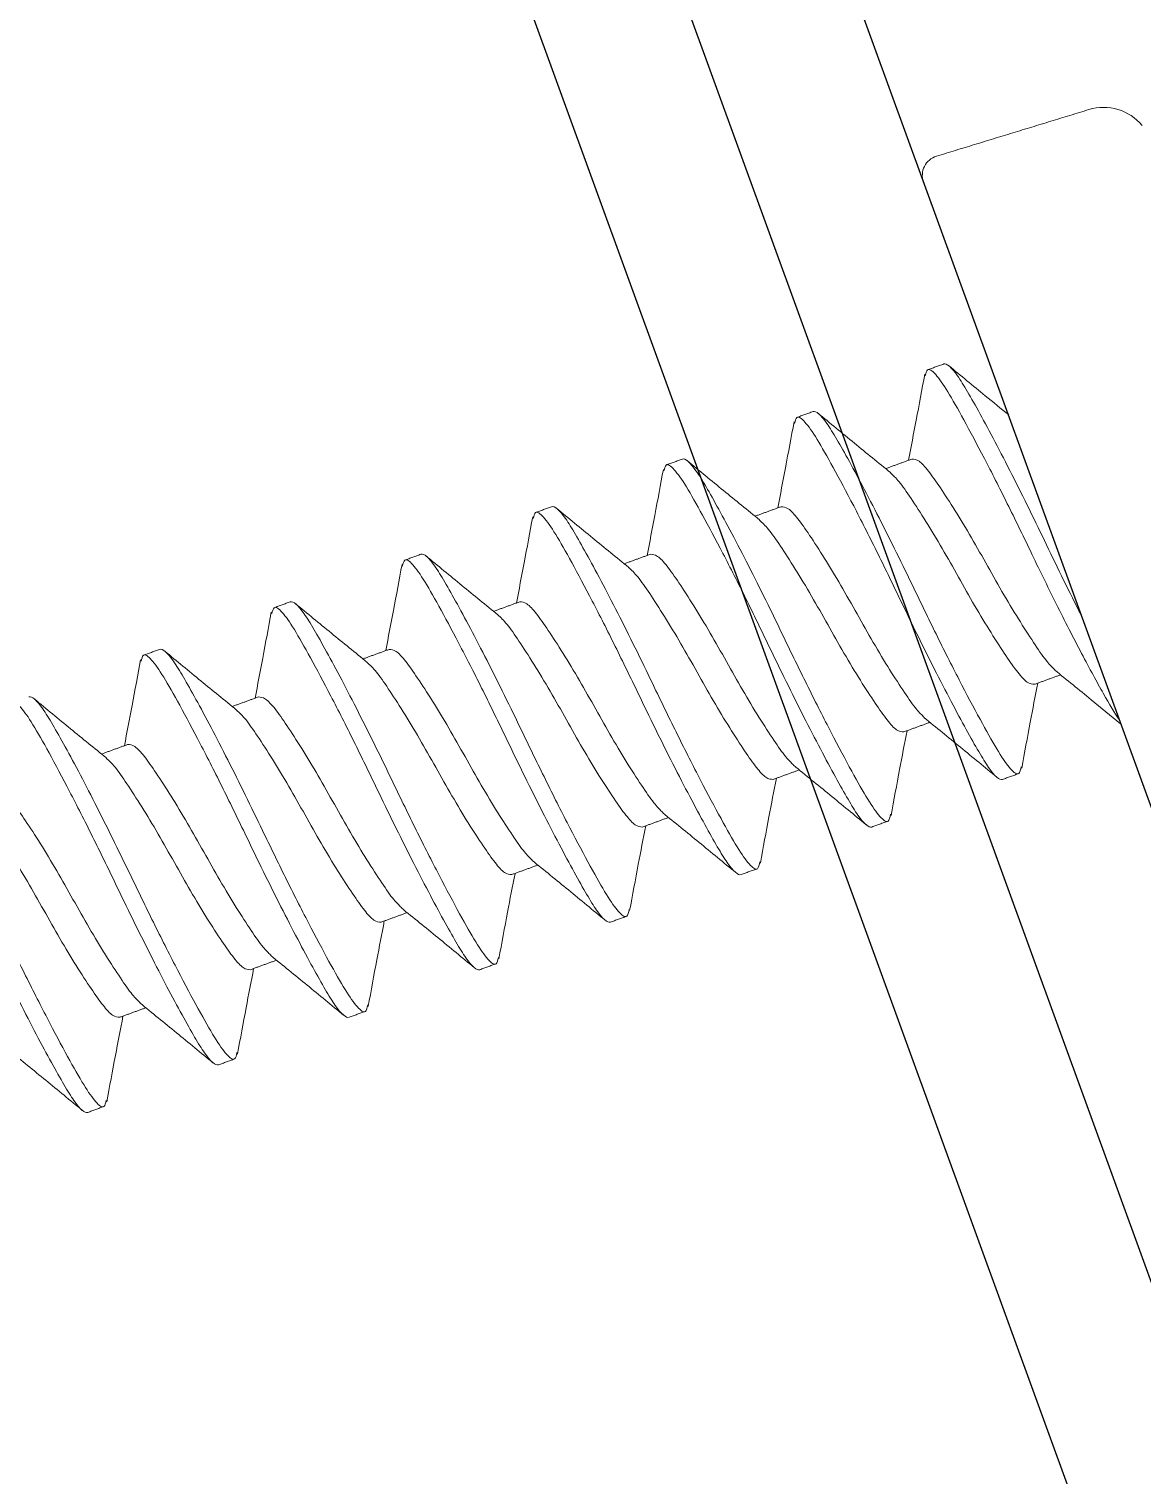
# Model space of a CAD drawing. Header units: inches. Extents: x -154 to 13, y 2 to 55.
# Drawn here: x -140.777 to -140.332, y 32.717 to 33.295 of the extents above; entities that cross this region are included whole.
import ezdxf

# ---------------------------------------------------------------- set-up
doc = ezdxf.new("R2010")
doc.units = ezdxf.units.IN
doc.header["$LTSCALE"] = 2
doc.header["$MEASUREMENT"] = 0
doc.layers.get('0').update_dxf_attribs({"linetype": 'CONTINUOUS'})
doc.layers.add('pattern', color=9, linetype='CONTINUOUS')
doc.layers.add('VELUX_Skylight', color=7, linetype='CONTINUOUS')

# ---------------------------------------------------------------- blocks, each defined once
blk = doc.blocks.new('A$C4C6D32D1')
at = {"color": 7, "lineweight": 0}
blk.add_line((0, -0.153), (0, 0.153), dxfattribs=at)
for centre, radius, start, end in [((0.008, 0.153), 0.008, 87, 180), ((0.07099, 0.13768), 0.02, 19.78287, 87)]:
    blk.add_arc(centre, radius, start, end, dxfattribs=at)
for points, degree in [([(0.07204, 0.15766), (0.00842, 0.16099)], 1), ([(-0.35062, 0.082), (-0.35752, 0.082)], 1), ([(-0.29506, 0.082), (-0.30196, 0.082)], 1), ([(-0.2395, 0.082), (-0.2464, 0.082)], 1), ([(-0.18394, 0.082), (-0.19084, 0.082)], 1), ([(-0.12838, 0.082), (-0.13528, 0.082)], 1), ([(-0.07282, 0.082), (-0.07972, 0.082)], 1), ([(-0.01726, 0.082), (-0.02416, 0.082)], 1), ([(-0.37562, 0.05065), (-0.3867, 0.05065)], 1), ([(-0.32006, 0.05065), (-0.33114, 0.05065)], 1), ([(-0.2645, 0.05065), (-0.27558, 0.05065)], 1), ([(-0.20894, 0.05065), (-0.22002, 0.05065)], 1), ([(-0.15338, 0.05065), (-0.16446, 0.05065)], 1), ([(-0.09782, 0.05065), (-0.1089, 0.05065)], 1), ([(-0.04226, 0.05065), (-0.05334, 0.05065)], 1), ([(-0.00337, 0), (-0.00237, -0.01018), (-0.00122, -0.0209), (0, -0.03096)], 3), ([(-0.41586, -0.05065), (-0.40478, -0.05065)], 1), ([(-0.3603, -0.05065), (-0.34922, -0.05065)], 1), ([(-0.30474, -0.05065), (-0.29366, -0.05065)], 1), ([(-0.24918, -0.05065), (-0.2381, -0.05065)], 1), ([(-0.19362, -0.05065), (-0.18254, -0.05065)], 1), ([(-0.13806, -0.05065), (-0.12698, -0.05065)], 1), ([(-0.0825, -0.05065), (-0.07142, -0.05065)], 1), ([(-0.02694, -0.05065), (-0.01586, -0.05065)], 1), ([(-0.44086, -0.082), (-0.43396, -0.082)], 1), ([(-0.3853, -0.082), (-0.3784, -0.082)], 1), ([(-0.32974, -0.082), (-0.32284, -0.082)], 1), ([(-0.27418, -0.082), (-0.26728, -0.082)], 1), ([(-0.21862, -0.082), (-0.21172, -0.082)], 1), ([(-0.16306, -0.082), (-0.15616, -0.082)], 1), ([(-0.1075, -0.082), (-0.1006, -0.082)], 1), ([(-0.05194, -0.082), (-0.04504, -0.082)], 1)]:
    blk.add_open_spline(points, degree=degree, dxfattribs=at)
for points, knots in [([(-0.41471, 0.08007), (-0.41417, 0.08094), (-0.41282, 0.0831), (-0.41063, 0.07995), (-0.40845, 0.07184), (-0.40627, 0.05873), (-0.40382, 0.04149), (-0.40137, 0.02135), (-0.39991, 0.00703), (-0.39919, 0)], [0, 0, 0, 0, 0.10167, 0.254048, 0.401114, 0.548179, 0.700557, 0.852935, 1, 1, 1, 1]), ([(-0.40618, 0.082), (-0.40494, 0.082), (-0.4037, 0.07971), (-0.40205, 0.07359), (-0.40156, 0.07117), (-0.40051, 0.06541), (-0.39995, 0.06205), (-0.39818, 0.05065), (-0.39691, 0.04128), (-0.39446, 0.02105), (-0.39329, 0.01025), (-0.39229, 0)], [0, 0, 0, 0, 0.25, 0.25, 0.375, 0.375, 0.5, 0.5, 0.75, 0.75, 1, 1, 1, 1]), ([(-0.35914, 0.08007), (-0.3586, 0.08094), (-0.35726, 0.0831), (-0.35507, 0.07995), (-0.35289, 0.07184), (-0.35071, 0.05873), (-0.34826, 0.04149), (-0.34581, 0.02135), (-0.34435, 0.00703), (-0.34363, 0)], [0, 0, 0, 0, 0.101513, 0.253918, 0.401009, 0.5481, 0.700504, 0.852909, 1, 1, 1, 1]), ([(-0.35062, 0.082), (-0.34938, 0.082), (-0.34814, 0.07971), (-0.34649, 0.07359), (-0.346, 0.07117), (-0.34495, 0.06541), (-0.34439, 0.06205), (-0.34262, 0.05065), (-0.34135, 0.04128), (-0.3389, 0.02105), (-0.33773, 0.01025), (-0.33673, 0)], [0, 0, 0, 0, 0.25, 0.25, 0.375, 0.375, 0.5, 0.5, 0.75, 0.75, 1, 1, 1, 1]), ([(-0.30358, 0.08008), (-0.30304, 0.08094), (-0.30169, 0.0831), (-0.29951, 0.07995), (-0.29733, 0.07184), (-0.29515, 0.05873), (-0.2927, 0.04149), (-0.29025, 0.02135), (-0.28879, 0.00703), (-0.28807, 0)], [0, 0, 0, 0, 0.101363, 0.253793, 0.400909, 0.548024, 0.700454, 0.852885, 1, 1, 1, 1]), ([(-0.29506, 0.082), (-0.29382, 0.082), (-0.29258, 0.07971), (-0.29093, 0.07359), (-0.29044, 0.07117), (-0.28939, 0.06541), (-0.28883, 0.06205), (-0.28706, 0.05065), (-0.28579, 0.04128), (-0.28334, 0.02105), (-0.28217, 0.01025), (-0.28117, 0)], [0, 0, 0, 0, 0.25, 0.25, 0.375, 0.375, 0.5, 0.5, 0.75, 0.75, 1, 1, 1, 1]), ([(-0.24802, 0.08008), (-0.24748, 0.08094), (-0.24613, 0.0831), (-0.24395, 0.07995), (-0.24177, 0.07184), (-0.23959, 0.05873), (-0.23714, 0.04149), (-0.23469, 0.02135), (-0.23323, 0.00703), (-0.23251, 0)], [0, 0, 0, 0, 0.1012186, 0.2536734, 0.4008123, 0.5479515, 0.7004062, 0.852861, 1, 1, 1, 1]), ([(-0.2395, 0.082), (-0.23826, 0.082), (-0.23702, 0.07971), (-0.23537, 0.07359), (-0.23488, 0.07117), (-0.23383, 0.06541), (-0.23327, 0.06205), (-0.2315, 0.05065), (-0.23023, 0.04128), (-0.22778, 0.02105), (-0.22661, 0.01025), (-0.22561, 0)], [0, 0, 0, 0, 0.25, 0.25, 0.375, 0.375, 0.5, 0.5, 0.75, 0.75, 1, 1, 1, 1]), ([(-0.19246, 0.08008), (-0.19192, 0.08094), (-0.19057, 0.0831), (-0.18839, 0.07995), (-0.18621, 0.07184), (-0.18403, 0.05873), (-0.18158, 0.04149), (-0.17913, 0.02135), (-0.17767, 0.00703), (-0.17695, 0)], [0, 0, 0, 0, 0.101081, 0.253559, 0.400721, 0.547882, 0.70036, 0.852838, 1, 1, 1, 1]), ([(-0.18394, 0.082), (-0.1827, 0.082), (-0.18146, 0.07971), (-0.17981, 0.07359), (-0.17932, 0.07117), (-0.17827, 0.06541), (-0.17771, 0.06205), (-0.17594, 0.05065), (-0.17467, 0.04128), (-0.17222, 0.02105), (-0.17105, 0.01025), (-0.17005, 0)], [0, 0, 0, 0, 0.25, 0.25, 0.375, 0.375, 0.5, 0.5, 0.75, 0.75, 1, 1, 1, 1]), ([(-0.13689, 0.08009), (-0.13636, 0.08094), (-0.13501, 0.0831), (-0.13283, 0.07995), (-0.13065, 0.07184), (-0.12847, 0.05873), (-0.12602, 0.04149), (-0.12357, 0.02135), (-0.12211, 0.00703), (-0.12139, 0)], [0, 0, 0, 0, 0.1009494, 0.2534498, 0.4006329, 0.547816, 0.7003164, 0.8528169, 1, 1, 1, 1]), ([(-0.12838, 0.082), (-0.12714, 0.082), (-0.1259, 0.07971), (-0.12425, 0.07359), (-0.12376, 0.07117), (-0.12271, 0.06541), (-0.12215, 0.06205), (-0.12038, 0.05065), (-0.11911, 0.04128), (-0.11666, 0.02105), (-0.11549, 0.01025), (-0.11449, 0)], [0, 0, 0, 0, 0.25, 0.25, 0.375, 0.375, 0.5, 0.5, 0.75, 0.75, 1, 1, 1, 1]), ([(-0.08133, 0.08009), (-0.0808, 0.08094), (-0.07945, 0.0831), (-0.07727, 0.07995), (-0.07509, 0.07184), (-0.07291, 0.05873), (-0.07046, 0.04149), (-0.06801, 0.02135), (-0.06655, 0.00703), (-0.06583, 0)], [0, 0, 0, 0, 0.100825, 0.253346, 0.40055, 0.547753, 0.700275, 0.852797, 1, 1, 1, 1]), ([(-0.07282, 0.082), (-0.07158, 0.082), (-0.07034, 0.07971), (-0.06869, 0.07359), (-0.0682, 0.07117), (-0.06715, 0.06541), (-0.06659, 0.06205), (-0.06482, 0.05065), (-0.06355, 0.04128), (-0.0611, 0.02105), (-0.05993, 0.01025), (-0.05893, 0)], [0, 0, 0, 0, 0.25, 0.25, 0.375, 0.375, 0.5, 0.5, 0.75, 0.75, 1, 1, 1, 1]), ([(-0.02577, 0.08009), (-0.02523, 0.08095), (-0.02389, 0.08309), (-0.02171, 0.07995), (-0.01953, 0.07184), (-0.01735, 0.05873), (-0.0149, 0.04149), (-0.01245, 0.02135), (-0.01099, 0.00703), (-0.01027, 0)], [0, 0, 0, 0, 0.100706, 0.253248, 0.400471, 0.547694, 0.700235, 0.852777, 1, 1, 1, 1]), ([(-0.01726, 0.082), (-0.01602, 0.082), (-0.01478, 0.07971), (-0.01313, 0.07359), (-0.01264, 0.07117), (-0.01159, 0.06541), (-0.01103, 0.06205), (-0.00926, 0.05065), (-0.00799, 0.04128), (-0.00554, 0.02105), (-0.00437, 0.01025), (-0.00337, 0)], [0, 0, 0, 0, 0.25, 0.25, 0.375, 0.375, 0.5, 0.5, 0.75, 0.75, 1, 1, 1, 1]), ([(-0.38544, 0.04855), (-0.3886, 0.05382), (-0.39495, 0.0644), (-0.40123, 0.07508), (-0.40438, 0.08044)], [0, 0, 0, 0, 0.498264, 1, 1, 1, 1]), ([(-0.35914, 0.08073), (-0.3623, 0.07537), (-0.36822, 0.06531), (-0.37421, 0.05531), (-0.377, 0.05065)], [0, 0, 0, 0, 0.533693, 1, 1, 1, 1]), ([(-0.32998, 0.04871), (-0.33314, 0.05398), (-0.33947, 0.06456), (-0.34576, 0.07523), (-0.34891, 0.08058)], [0, 0, 0, 0, 0.4983222, 1, 1, 1, 1]), ([(-0.30358, 0.08074), (-0.30674, 0.07537), (-0.31266, 0.06531), (-0.31865, 0.05531), (-0.32144, 0.05065)], [0, 0, 0, 0, 0.5337215, 1, 1, 1, 1]), ([(-0.27445, 0.04875), (-0.27761, 0.05403), (-0.28396, 0.06464), (-0.29026, 0.07533), (-0.29341, 0.08069)], [0, 0, 0, 0, 0.498179, 1, 1, 1, 1]), ([(-0.24802, 0.08074), (-0.25118, 0.07537), (-0.2571, 0.06531), (-0.26309, 0.05531), (-0.26588, 0.05065)], [0, 0, 0, 0, 0.533756, 1, 1, 1, 1]), ([(-0.21888, 0.04874), (-0.22205, 0.05403), (-0.22842, 0.06468), (-0.23473, 0.07538), (-0.23789, 0.08075)], [0, 0, 0, 0, 0.4979786, 1, 1, 1, 1]), ([(-0.19245, 0.08075), (-0.19562, 0.07538), (-0.20154, 0.06531), (-0.20753, 0.05531), (-0.21032, 0.05065)], [0, 0, 0, 0, 0.533794, 1, 1, 1, 1]), ([(-0.16328, 0.04868), (-0.16647, 0.054), (-0.17286, 0.06467), (-0.17918, 0.07539), (-0.18235, 0.08078)], [0, 0, 0, 0, 0.497758, 1, 1, 1, 1]), ([(-0.13689, 0.08075), (-0.14005, 0.07538), (-0.14598, 0.06532), (-0.15197, 0.05531), (-0.15476, 0.05065)], [0, 0, 0, 0, 0.533833, 1, 1, 1, 1]), ([(-0.10767, 0.0486), (-0.11086, 0.05392), (-0.11727, 0.06463), (-0.1236, 0.07537), (-0.12678, 0.08077)], [0, 0, 0, 0, 0.497533, 1, 1, 1, 1]), ([(-0.08133, 0.08075), (-0.08449, 0.07538), (-0.09042, 0.06532), (-0.09641, 0.05531), (-0.0992, 0.05065)], [0, 0, 0, 0, 0.533877, 1, 1, 1, 1]), ([(-0.05204, 0.04849), (-0.05524, 0.05382), (-0.06167, 0.06455), (-0.06801, 0.07532), (-0.07119, 0.08073)], [0, 0, 0, 0, 0.497331, 1, 1, 1, 1]), ([(-0.02577, 0.08076), (-0.02893, 0.07538), (-0.03486, 0.06532), (-0.04085, 0.05531), (-0.04364, 0.05065)], [0, 0, 0, 0, 0.533924, 1, 1, 1, 1]), ([(0.00024, 0.05396), (-0.00184, 0.05745), (-0.00716, 0.06632), (-0.0124, 0.07524), (-0.01559, 0.08065)], [0, 0, 0, 0, 0.3927125, 1, 1, 1, 1]), ([(-0.44096, 0.04831), (-0.44031, 0.04701), (-0.43892, 0.04424), (-0.43683, 0.03622), (-0.43438, 0.02564), (-0.43193, 0.01319), (-0.42975, 0), (-0.42757, -0.0132), (-0.42512, -0.02562), (-0.42267, -0.03628), (-0.42049, -0.04431), (-0.41831, -0.04962), (-0.41669, -0.0503), (-0.41586, -0.05065)], [0, 0, 0, 0, 0.080348, 0.170622, 0.264279, 0.357935, 0.448209, 0.538483, 0.632139, 0.725796, 0.81607, 0.906344, 1, 1, 1, 1]), ([(-0.40622, -0.048), (-0.40682, -0.04678), (-0.40816, -0.04408), (-0.41021, -0.03621), (-0.41266, -0.02564), (-0.41511, -0.01319), (-0.41729, 0), (-0.41947, 0.0132), (-0.42192, 0.02562), (-0.42437, 0.03628), (-0.42655, 0.04431), (-0.42873, 0.04962), (-0.43035, 0.0503), (-0.43118, 0.05065)], [0, 0, 0, 0, 0.0750667, 0.1658591, 0.2600534, 0.3542476, 0.4450401, 0.5358324, 0.6300267, 0.7242209, 0.8150133, 0.9058057, 1, 1, 1, 1]), ([(-0.38549, 0.04851), (-0.38481, 0.04715), (-0.38339, 0.04433), (-0.38127, 0.03623), (-0.37882, 0.02564), (-0.37637, 0.01319), (-0.37419, 0), (-0.37201, -0.0132), (-0.36956, -0.02562), (-0.36711, -0.03628), (-0.36493, -0.04431), (-0.36275, -0.04962), (-0.36113, -0.0503), (-0.3603, -0.05065)], [0, 0, 0, 0, 0.083621, 0.173574, 0.266897, 0.36022, 0.450173, 0.540125, 0.633448, 0.726771, 0.816724, 0.906677, 1, 1, 1, 1]), ([(-0.35066, -0.048), (-0.35126, -0.04678), (-0.35261, -0.04408), (-0.35465, -0.03621), (-0.3571, -0.02564), (-0.35955, -0.01319), (-0.36173, 0), (-0.36391, 0.0132), (-0.36636, 0.02562), (-0.36881, 0.03628), (-0.37099, 0.04431), (-0.37317, 0.04962), (-0.37479, 0.0503), (-0.37562, 0.05065)], [0, 0, 0, 0, 0.075037, 0.165833, 0.26003, 0.354227, 0.445022, 0.535818, 0.630015, 0.724212, 0.815007, 0.905803, 1, 1, 1, 1]), ([(-0.33002, 0.04873), (-0.32931, 0.04731), (-0.32786, 0.04443), (-0.32571, 0.03623), (-0.32326, 0.02564), (-0.32081, 0.01319), (-0.31863, 0), (-0.31645, -0.0132), (-0.314, -0.02562), (-0.31155, -0.03628), (-0.30937, -0.04431), (-0.30719, -0.04962), (-0.30557, -0.0503), (-0.30474, -0.05065)], [0, 0, 0, 0, 0.0871169, 0.1767264, 0.2696935, 0.3626605, 0.4522702, 0.5418797, 0.6348467, 0.7278139, 0.8174235, 0.907033, 1, 1, 1, 1]), ([(-0.2951, -0.04799), (-0.2957, -0.04678), (-0.29705, -0.04408), (-0.29909, -0.03621), (-0.30154, -0.02564), (-0.30399, -0.01319), (-0.30617, 0), (-0.30835, 0.0132), (-0.3108, 0.02562), (-0.31325, 0.03628), (-0.31543, 0.04431), (-0.31761, 0.04962), (-0.31923, 0.0503), (-0.32006, 0.05065)], [0, 0, 0, 0, 0.075013, 0.165811, 0.260011, 0.35421, 0.445008, 0.535806, 0.630005, 0.724205, 0.815003, 0.9058, 1, 1, 1, 1]), ([(-0.27449, 0.04878), (-0.27376, 0.04735), (-0.27231, 0.04446), (-0.27015, 0.03623), (-0.2677, 0.02564), (-0.26525, 0.01319), (-0.26307, 0), (-0.26089, -0.0132), (-0.25844, -0.02562), (-0.25599, -0.03628), (-0.25381, -0.04431), (-0.25163, -0.04962), (-0.25001, -0.0503), (-0.24918, -0.05065)], [0, 0, 0, 0, 0.0880323, 0.1775522, 0.2704259, 0.3632997, 0.4528194, 0.5423392, 0.635213, 0.7280868, 0.8176064, 0.9071262, 1, 1, 1, 1]), ([(-0.23954, -0.04799), (-0.24015, -0.04677), (-0.24149, -0.04408), (-0.24353, -0.03621), (-0.24598, -0.02564), (-0.24843, -0.01319), (-0.25061, 0), (-0.25279, 0.0132), (-0.25524, 0.02562), (-0.25769, 0.03628), (-0.25987, 0.04431), (-0.26205, 0.04962), (-0.26367, 0.0503), (-0.2645, 0.05065)], [0, 0, 0, 0, 0.0749944, 0.1657939, 0.2599956, 0.3541972, 0.4449966, 0.5357961, 0.6299978, 0.7241994, 0.8149988, 0.9057984, 1, 1, 1, 1]), ([(-0.21892, 0.04877), (-0.2182, 0.04734), (-0.21675, 0.04445), (-0.21459, 0.03623), (-0.21214, 0.02564), (-0.20969, 0.01319), (-0.20751, 0), (-0.20533, -0.0132), (-0.20288, -0.02562), (-0.20043, -0.03628), (-0.19825, -0.04431), (-0.19607, -0.04962), (-0.19445, -0.0503), (-0.19362, -0.05065)], [0, 0, 0, 0, 0.087882, 0.177416, 0.270305, 0.363195, 0.452729, 0.542263, 0.635153, 0.728042, 0.817576, 0.907111, 1, 1, 1, 1]), ([(-0.18398, -0.04799), (-0.18459, -0.04677), (-0.18593, -0.04408), (-0.18797, -0.03621), (-0.19042, -0.02564), (-0.19287, -0.01319), (-0.19505, 0), (-0.19723, 0.0132), (-0.19968, 0.02562), (-0.20213, 0.03628), (-0.20431, 0.04431), (-0.20649, 0.04962), (-0.20811, 0.0503), (-0.20894, 0.05065)], [0, 0, 0, 0, 0.074981, 0.1657819, 0.2599848, 0.3541878, 0.4449887, 0.5357895, 0.6299924, 0.7241954, 0.8149963, 0.9057971, 1, 1, 1, 1]), ([(-0.16333, 0.04871), (-0.16262, 0.04729), (-0.16118, 0.04442), (-0.15903, 0.03623), (-0.15658, 0.02564), (-0.15413, 0.01319), (-0.15195, 0), (-0.14977, -0.0132), (-0.14732, -0.02562), (-0.14487, -0.03628), (-0.14269, -0.04431), (-0.14051, -0.04962), (-0.13889, -0.0503), (-0.13806, -0.05065)], [0, 0, 0, 0, 0.086807, 0.176447, 0.269445, 0.362444, 0.452084, 0.541724, 0.634723, 0.727721, 0.817361, 0.907001, 1, 1, 1, 1]), ([(-0.12842, -0.04799), (-0.12903, -0.04677), (-0.13037, -0.04408), (-0.13241, -0.03621), (-0.13486, -0.02564), (-0.13731, -0.01319), (-0.13949, 0), (-0.14167, 0.0132), (-0.14412, 0.02562), (-0.14657, 0.03628), (-0.14875, 0.04431), (-0.15093, 0.04962), (-0.15255, 0.0503), (-0.15338, 0.05065)], [0, 0, 0, 0, 0.074973, 0.165775, 0.259978, 0.354182, 0.444984, 0.535785, 0.629989, 0.724193, 0.814995, 0.905796, 1, 1, 1, 1]), ([(-0.10772, 0.04859), (-0.10703, 0.04721), (-0.1056, 0.04437), (-0.10347, 0.03623), (-0.10102, 0.02564), (-0.09857, 0.01319), (-0.09639, 0), (-0.09421, -0.0132), (-0.09176, -0.02562), (-0.08931, -0.03628), (-0.08713, -0.04431), (-0.08495, -0.04962), (-0.08333, -0.0503), (-0.0825, -0.05065)], [0, 0, 0, 0, 0.084884, 0.174713, 0.267907, 0.361102, 0.45093, 0.540759, 0.633954, 0.727148, 0.816977, 0.906805, 1, 1, 1, 1]), ([(-0.07286, -0.04799), (-0.07347, -0.04677), (-0.07481, -0.04408), (-0.07685, -0.03621), (-0.0793, -0.02564), (-0.08175, -0.01319), (-0.08393, 0), (-0.08611, 0.0132), (-0.08856, 0.02562), (-0.09101, 0.03628), (-0.09319, 0.04431), (-0.09537, 0.04962), (-0.09699, 0.0503), (-0.09782, 0.05065)], [0, 0, 0, 0, 0.074971, 0.165773, 0.259976, 0.35418, 0.444982, 0.535784, 0.629988, 0.724192, 0.814994, 0.905796, 1, 1, 1, 1]), ([(-0.0521, 0.04844), (-0.05142, 0.0471), (-0.05002, 0.04429), (-0.04791, 0.03622), (-0.04546, 0.02564), (-0.04301, 0.01319), (-0.04083, 0), (-0.03865, -0.0132), (-0.0362, -0.02562), (-0.03375, -0.03628), (-0.03157, -0.04431), (-0.02939, -0.04962), (-0.02777, -0.0503), (-0.02694, -0.05065)], [0, 0, 0, 0, 0.082401, 0.172474, 0.265921, 0.359368, 0.449441, 0.539513, 0.632961, 0.726408, 0.81648, 0.906553, 1, 1, 1, 1]), ([(-0.0173, -0.04799), (-0.01791, -0.04677), (-0.01925, -0.04408), (-0.02129, -0.03621), (-0.02374, -0.02564), (-0.02619, -0.01319), (-0.02837, 0), (-0.03055, 0.0132), (-0.033, 0.02562), (-0.03545, 0.03628), (-0.03763, 0.04431), (-0.03981, 0.04962), (-0.04143, 0.0503), (-0.04226, 0.05065)], [0, 0, 0, 0, 0.0749735, 0.165775, 0.2599787, 0.3541825, 0.4449841, 0.5357856, 0.6299893, 0.7241931, 0.8149946, 0.9057961, 1, 1, 1, 1]), ([(-0.45475, 0), (-0.45375, -0.01025), (-0.45258, -0.02105), (-0.45013, -0.04128), (-0.44886, -0.05065), (-0.44709, -0.06204), (-0.44653, -0.06541), (-0.44548, -0.07117), (-0.44499, -0.07359), (-0.44334, -0.07971), (-0.4421, -0.082), (-0.44086, -0.082)], [0, 0, 0, 0, 0.25, 0.25, 0.5, 0.5, 0.625, 0.625, 0.75, 0.75, 1, 1, 1, 1]), ([(-0.44785, 0), (-0.44713, -0.00703), (-0.44567, -0.02135), (-0.44322, -0.04149), (-0.44077, -0.05872), (-0.43859, -0.07184), (-0.43641, -0.07995), (-0.43421, -0.0831), (-0.43285, -0.08091), (-0.43229, -0.08002)], [0, 0, 0, 0, 0.146696, 0.2986917, 0.4506875, 0.5973835, 0.7440794, 0.8960752, 1, 1, 1, 1]), ([(-0.39919, 0), (-0.39819, -0.01025), (-0.39702, -0.02105), (-0.39457, -0.04128), (-0.3933, -0.05065), (-0.39153, -0.06204), (-0.39097, -0.06541), (-0.38992, -0.07117), (-0.38943, -0.07359), (-0.38778, -0.07971), (-0.38654, -0.082), (-0.3853, -0.082)], [0, 0, 0, 0, 0.25, 0.25, 0.5, 0.5, 0.625, 0.625, 0.75, 0.75, 1, 1, 1, 1]), ([(-0.39229, 0), (-0.39157, -0.00703), (-0.39011, -0.02135), (-0.38766, -0.04149), (-0.38521, -0.05872), (-0.38303, -0.07183), (-0.38085, -0.07996), (-0.37863, -0.08311), (-0.37724, -0.08087), (-0.37666, -0.07994)], [0, 0, 0, 0, 0.146072, 0.297422, 0.448771, 0.594843, 0.740915, 0.892265, 1, 1, 1, 1]), ([(-0.34363, 0), (-0.34263, -0.01025), (-0.34146, -0.02105), (-0.33901, -0.04128), (-0.33774, -0.05065), (-0.33597, -0.06204), (-0.33541, -0.06541), (-0.33436, -0.07117), (-0.33387, -0.07359), (-0.33222, -0.07971), (-0.33098, -0.082), (-0.32974, -0.082)], [0, 0, 0, 0, 0.25, 0.25, 0.5, 0.5, 0.625, 0.625, 0.75, 0.75, 1, 1, 1, 1]), ([(-0.33673, 0), (-0.33601, -0.00703), (-0.33455, -0.02135), (-0.3321, -0.04149), (-0.32965, -0.05873), (-0.32747, -0.07183), (-0.32529, -0.07996), (-0.32306, -0.08312), (-0.32166, -0.08086), (-0.32108, -0.07991)], [0, 0, 0, 0, 0.145822, 0.296912, 0.448002, 0.593824, 0.739647, 0.890737, 1, 1, 1, 1]), ([(-0.28807, 0), (-0.28707, -0.01025), (-0.2859, -0.02105), (-0.28345, -0.04128), (-0.28218, -0.05065), (-0.28041, -0.06204), (-0.27985, -0.06541), (-0.2788, -0.07117), (-0.27831, -0.07359), (-0.27666, -0.07971), (-0.27542, -0.082), (-0.27418, -0.082)], [0, 0, 0, 0, 0.25, 0.25, 0.5, 0.5, 0.625, 0.625, 0.75, 0.75, 1, 1, 1, 1]), ([(-0.28117, 0), (-0.28045, -0.00703), (-0.27899, -0.02135), (-0.27654, -0.04149), (-0.27409, -0.05873), (-0.27191, -0.07183), (-0.26973, -0.07996), (-0.26749, -0.08312), (-0.2661, -0.08085), (-0.26551, -0.0799)], [0, 0, 0, 0, 0.145731, 0.296727, 0.447722, 0.593453, 0.739184, 0.89018, 1, 1, 1, 1]), ([(-0.23251, 0), (-0.23151, -0.01025), (-0.23034, -0.02105), (-0.22789, -0.04128), (-0.22662, -0.05065), (-0.22485, -0.06204), (-0.22429, -0.06541), (-0.22324, -0.07117), (-0.22275, -0.07359), (-0.2211, -0.07971), (-0.21986, -0.082), (-0.21862, -0.082)], [0, 0, 0, 0, 0.25, 0.25, 0.5, 0.5, 0.625, 0.625, 0.75, 0.75, 1, 1, 1, 1]), ([(-0.22561, 0), (-0.22489, -0.00703), (-0.22343, -0.02135), (-0.22098, -0.04149), (-0.21853, -0.05873), (-0.21635, -0.07183), (-0.21417, -0.07997), (-0.2119, -0.08313), (-0.21047, -0.08079), (-0.20985, -0.07978)], [0, 0, 0, 0, 0.144842, 0.294917, 0.444992, 0.589834, 0.734676, 0.884751, 1, 1, 1, 1]), ([(-0.17695, 0), (-0.17595, -0.01025), (-0.17478, -0.02105), (-0.17233, -0.04128), (-0.17106, -0.05065), (-0.16929, -0.06204), (-0.16873, -0.06541), (-0.16768, -0.07117), (-0.16719, -0.07359), (-0.16554, -0.07971), (-0.1643, -0.082), (-0.16306, -0.082)], [0, 0, 0, 0, 0.25, 0.25, 0.5, 0.5, 0.625, 0.625, 0.75, 0.75, 1, 1, 1, 1]), ([(-0.17005, 0), (-0.16933, -0.00703), (-0.16787, -0.02135), (-0.16542, -0.04149), (-0.16297, -0.05873), (-0.16079, -0.07183), (-0.15861, -0.07998), (-0.15633, -0.08314), (-0.1549, -0.08079), (-0.15427, -0.07976)], [0, 0, 0, 0, 0.1446971, 0.2946219, 0.4445467, 0.5892439, 0.733941, 0.8838658, 1, 1, 1, 1]), ([(-0.12139, 0), (-0.12039, -0.01025), (-0.11922, -0.02105), (-0.11677, -0.04128), (-0.1155, -0.05065), (-0.11373, -0.06204), (-0.11317, -0.06541), (-0.11212, -0.07117), (-0.11163, -0.07359), (-0.10998, -0.07971), (-0.10874, -0.082), (-0.1075, -0.082)], [0, 0, 0, 0, 0.25, 0.25, 0.5, 0.5, 0.625, 0.625, 0.75, 0.75, 1, 1, 1, 1]), ([(-0.11449, 0), (-0.11377, -0.00703), (-0.11231, -0.02135), (-0.10986, -0.04149), (-0.10741, -0.05873), (-0.10523, -0.07183), (-0.10305, -0.07997), (-0.10078, -0.08313), (-0.09934, -0.08079), (-0.09872, -0.07977)], [0, 0, 0, 0, 0.144766, 0.294763, 0.44476, 0.589526, 0.734293, 0.884289, 1, 1, 1, 1]), ([(-0.06583, 0), (-0.06483, -0.01025), (-0.06366, -0.02105), (-0.06121, -0.04128), (-0.05994, -0.05065), (-0.05817, -0.06204), (-0.05761, -0.06541), (-0.05656, -0.07117), (-0.05607, -0.07359), (-0.05442, -0.07971), (-0.05318, -0.082), (-0.05194, -0.082)], [0, 0, 0, 0, 0.25, 0.25, 0.5, 0.5, 0.625, 0.625, 0.75, 0.75, 1, 1, 1, 1]), ([(-0.05893, 0), (-0.05821, -0.00703), (-0.05675, -0.02135), (-0.0543, -0.04149), (-0.05185, -0.05873), (-0.04967, -0.07183), (-0.04749, -0.07997), (-0.04523, -0.08313), (-0.04381, -0.08081), (-0.04319, -0.07981)], [0, 0, 0, 0, 0.14507, 0.29538, 0.445691, 0.590761, 0.73583, 0.886141, 1, 1, 1, 1]), ([(-0.01027, 0), (-0.00952, -0.00765), (-0.00868, -0.01561), (-0.0069, -0.03112), (-0.00597, -0.03866), (-0.00412, -0.0523), (-0.00321, -0.05838), (-0.00153, -0.06845), (-0.00082, -0.07239), (0, -0.07547)], [0, 0, 0, 0, 0.25, 0.25, 0.5, 0.5, 0.75, 0.75, 1, 1, 1, 1]), ([(-0.46185, -0.04812), (-0.45864, -0.05347), (-0.45218, -0.06423), (-0.44583, -0.07505), (-0.44263, -0.08049)], [0, 0, 0, 0, 0.496946, 1, 1, 1, 1]), ([(-0.4323, -0.08067), (-0.42911, -0.07525), (-0.42321, -0.06523), (-0.41723, -0.05524), (-0.41448, -0.05065)], [0, 0, 0, 0, 0.539997, 1, 1, 1, 1]), ([(-0.40629, -0.04812), (-0.40308, -0.05347), (-0.39662, -0.06423), (-0.39027, -0.07505), (-0.38707, -0.08049)], [0, 0, 0, 0, 0.4969418, 1, 1, 1, 1]), ([(-0.37667, -0.08055), (-0.37349, -0.07515), (-0.36761, -0.06515), (-0.36165, -0.05522), (-0.35892, -0.05065)], [0, 0, 0, 0, 0.540164, 1, 1, 1, 1]), ([(-0.35073, -0.04812), (-0.34752, -0.05347), (-0.34106, -0.06423), (-0.33471, -0.07505), (-0.33151, -0.08049)], [0, 0, 0, 0, 0.4969377, 1, 1, 1, 1]), ([(-0.32108, -0.08051), (-0.31789, -0.07507), (-0.31203, -0.06509), (-0.30607, -0.05517), (-0.30336, -0.05065)], [0, 0, 0, 0, 0.544845, 1, 1, 1, 1]), ([(-0.29517, -0.04812), (-0.29196, -0.05346), (-0.2855, -0.06423), (-0.27915, -0.07505), (-0.27595, -0.08049)], [0, 0, 0, 0, 0.496934, 1, 1, 1, 1]), ([(-0.26551, -0.08049), (-0.26232, -0.07505), (-0.25646, -0.06508), (-0.25051, -0.05516), (-0.2478, -0.05065)], [0, 0, 0, 0, 0.545717, 1, 1, 1, 1]), ([(-0.23961, -0.04811), (-0.2364, -0.05346), (-0.22994, -0.06423), (-0.22359, -0.07505), (-0.22039, -0.08049)], [0, 0, 0, 0, 0.4969307, 1, 1, 1, 1]), ([(-0.20985, -0.08031), (-0.20667, -0.07489), (-0.20084, -0.06497), (-0.19493, -0.05512), (-0.19224, -0.05065)], [0, 0, 0, 0, 0.545425, 1, 1, 1, 1]), ([(-0.18405, -0.04811), (-0.18084, -0.05346), (-0.17438, -0.06423), (-0.16803, -0.07505), (-0.16483, -0.08049)], [0, 0, 0, 0, 0.496928, 1, 1, 1, 1]), ([(-0.15427, -0.08028), (-0.1511, -0.07488), (-0.14527, -0.06495), (-0.13937, -0.05513), (-0.13668, -0.05065)], [0, 0, 0, 0, 0.5443021, 1, 1, 1, 1]), ([(-0.12849, -0.04811), (-0.12528, -0.05346), (-0.11882, -0.06423), (-0.11247, -0.07505), (-0.10927, -0.08049)], [0, 0, 0, 0, 0.496926, 1, 1, 1, 1]), ([(-0.09872, -0.08029), (-0.09556, -0.07491), (-0.08972, -0.06498), (-0.08382, -0.05515), (-0.08112, -0.05065)], [0, 0, 0, 0, 0.542237, 1, 1, 1, 1]), ([(-0.07293, -0.04811), (-0.06972, -0.05346), (-0.06326, -0.06423), (-0.05691, -0.07505), (-0.05371, -0.08049)], [0, 0, 0, 0, 0.496923, 1, 1, 1, 1]), ([(-0.04319, -0.08035), (-0.04004, -0.07499), (-0.03419, -0.06503), (-0.02828, -0.05518), (-0.02556, -0.05065)], [0, 0, 0, 0, 0.5394955, 1, 1, 1, 1]), ([(-0.01737, -0.04811), (-0.01416, -0.05346), (-0.00835, -0.06314), (-0.00264, -0.07286), (-0.00008, -0.07721)], [0, 0, 0, 0, 0.5529029, 1, 1, 1, 1])]:
    blk.add_open_spline(points, degree=3, knots=knots, dxfattribs=at)

msp = doc.modelspace()

# ---------------------------------------------------------------- hatches: boundary and pattern name
h = msp.add_hatch()
h.set_pattern_fill('STEEL', color=8, scale=2, angle=20, style=0)
h.set_pattern_definition([(65, (-203.24395, -0.17552), (-0.22657695, 0.1056546), []), (65, (-203.2867, -0.05806), (-0.22657695, 0.1056546), [])])
h.paths.add_polyline_path([(-142.49124, 32.76699, -0.414214), (-142.41653, 32.9272), (-141.47872, 33.26854, -0.414214), (-141.31851, 33.19383), (-141.14016, 32.70381), (-141.02269, 32.74656), (-141.28655, 33.4715), (-142.69421, 32.95916), (-140.81714, 27.80194), (-139.40948, 28.31429), (-141.02269, 32.74656), (-141.14016, 32.70381), (-139.61245, 28.50646, -0.414214), (-139.68716, 28.34625), (-140.62497, 28.00491, -0.414214), (-140.78518, 28.07962)])

# ---------------------------------------------------------------- linework, layer by layer
at = {"layer": 'VELUX_Skylight'}
for p, q in [((-140.86149, 34.44749), (-140.13859, 32.46134)), ((-140.69901, 33.81135), (-140.19975, 32.43964)), ((-140.25525, 32.41944), (-140.75451, 33.79115))]:
    msp.add_line(p, q, dxfattribs=at)

# ---------------------------------------------------------------- block references
at = {"layer": 'pattern', "rotation": 20}
msp.add_blockref('A$C4C6D32D1', (-140.36742, 33.09005), dxfattribs=at)

doc.saveas('drawing.dxf')
